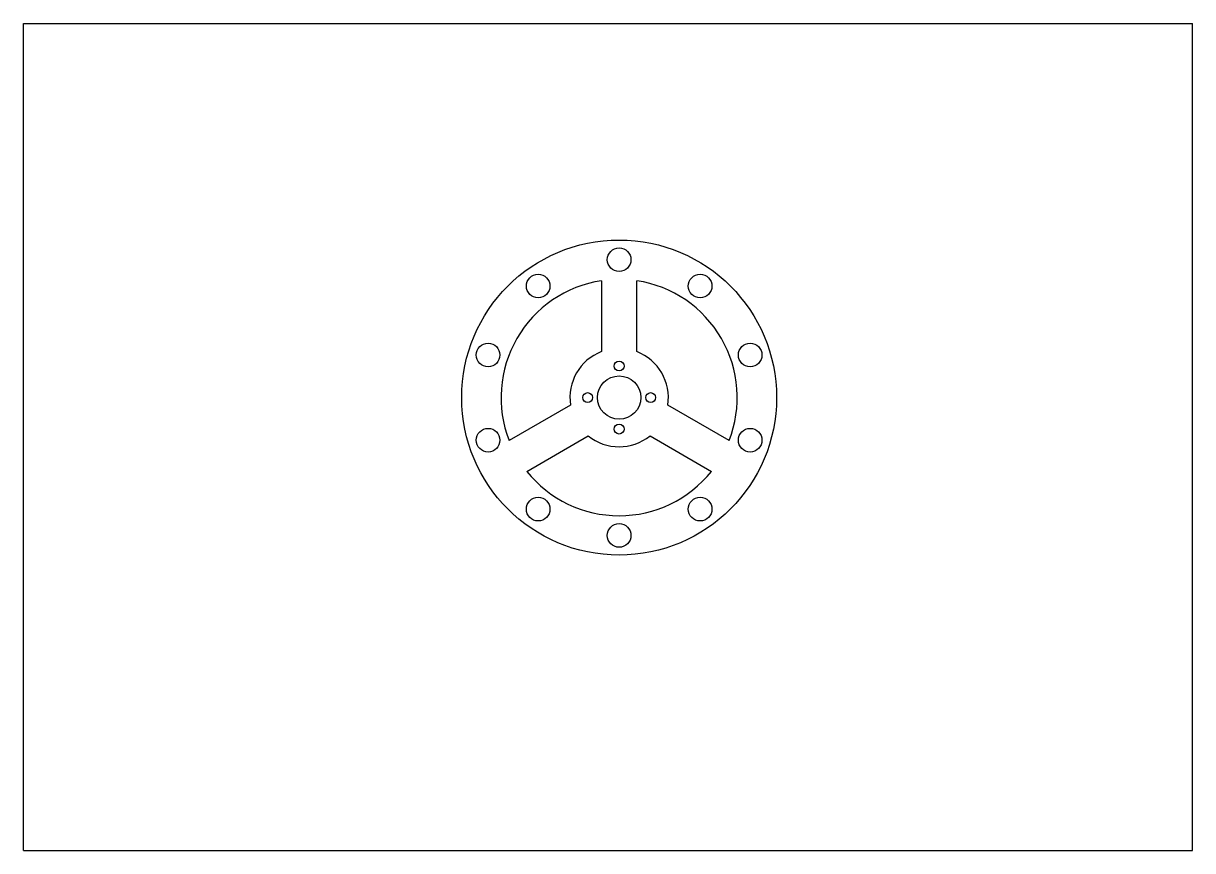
# Model space of a CAD drawing. Header units: millimetres. Extents: x 0 to 297, y 0 to 210.
import ezdxf

# ---------------------------------------------------------------- set-up
doc = ezdxf.new("R2010")
doc.units = ezdxf.units.MM
doc.header["$LTSCALE"] = 16.335
doc.layers.get('0').update_dxf_attribs({"linetype": 'CONTINUOUS'})
doc.layers.add('02___PRT_ALL_AXES', color=7, linetype='CONTINUOUS')

msp = doc.modelspace()

# ---------------------------------------------------------------- linework, layer by layer
at = {"color": 7, "linetype": 'CONTINUOUS'}
for p, q in [((0, 0), (0, 210)), ((0, 210), (297, 210)), ((297, 0), (297, 210)), ((146.83, 144.67), (146.83, 126.67)), ((155.83, 126.67), (155.83, 144.67)), ((138.98, 113.07), (123.39, 104.07)), ((179.26, 104.07), (163.68, 113.07)), ((127.89, 96.28), (143.48, 105.28)), ((159.18, 105.28), (174.76, 96.28)), ((0, 0), (297, 0))]:
    msp.add_line(p, q, dxfattribs=at)
msp.add_circle((151.33, 115.01), 5.5, dxfattribs=at)
for radius, start, end in [(30, 98.6269, 201.3731), (30, 338.6269, 81.3731), (12.5, 111.1002, 188.8998), (12.5, 351.1002, 68.8998), (12.5, 231.1002, 308.8998), (30, 218.6269, 321.3731)]:
    msp.add_arc((151.33, 115.01), radius, start, end, dxfattribs=at)
at = {"layer": '02___PRT_ALL_AXES', "color": 7, "linetype": 'CONTINUOUS'}
for centre, radius in [((151.33, 115.01), 40), ((151.33, 150.01), 3), ((130.76, 143.32), 3), ((171.9, 143.32), 3), ((118.04, 125.82), 3), ((184.61, 125.82), 3), ((151.33, 123.01), 1.25), ((143.33, 115.01), 1.25), ((159.33, 115.01), 1.25), ((118.04, 104.19), 3), ((151.33, 107.01), 1.25), ((184.61, 104.19), 3), ((130.76, 86.69), 3), ((171.9, 86.69), 3), ((151.33, 80.01), 3)]:
    msp.add_circle(centre, radius, dxfattribs=at)

doc.saveas('drawing.dxf')
